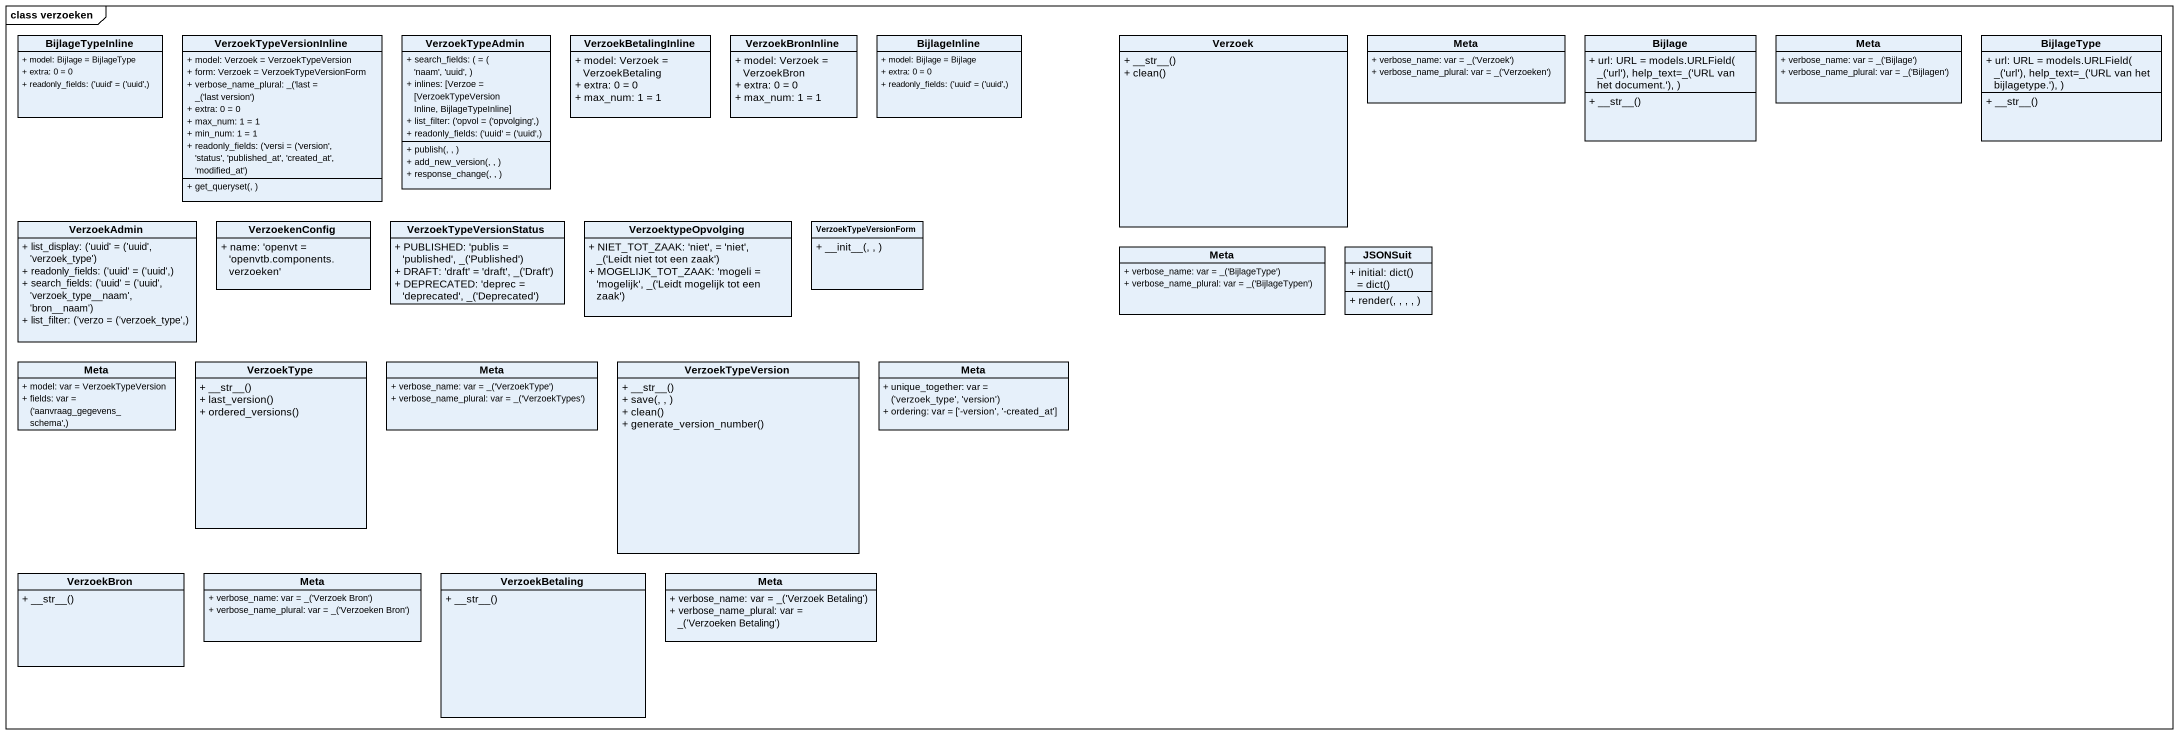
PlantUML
@startuml
mainframe class verzoeken
hide circle
hide empty members
skinparam classAttributeIconSize 0
class BijlageTypeInline {
  + model: Bijlage = BijlageType
  + extra: 0 = 0
  {field} + readonly_fields: ('uuid' = ('uuid',)
}
class VerzoekTypeVersionInline {
  + model: Verzoek = VerzoekTypeVersion
  + form: Verzoek = VerzoekTypeVersionForm
  {field} + verbose_name_plural: _('last = _('last version')
  + extra: 0 = 0
  + max_num: 1 = 1
  + min_num: 1 = 1
  {field} + readonly_fields: ('versi = ('version', 'status', 'published_at', 'created_at', 'modified_at')
  + get_queryset(, )
}
class VerzoekTypeAdmin {
  {field} + search_fields: ( = ( 'naam', 'uuid', )
  + inlines: [Verzoe = [VerzoekTypeVersionInline, BijlageTypeInline]
  {field} + list_filter: ('opvol = ('opvolging',)
  {field} + readonly_fields: ('uuid' = ('uuid',)
  + publish(, , )
  + add_new_version(, , )
  + response_change(, , )
}
class VerzoekBetalingInline {
  + model: Verzoek = VerzoekBetaling
  + extra: 0 = 0
  + max_num: 1 = 1
}
class VerzoekBronInline {
  + model: Verzoek = VerzoekBron
  + extra: 0 = 0
  + max_num: 1 = 1
}
class BijlageInline {
  + model: Bijlage = Bijlage
  + extra: 0 = 0
  {field} + readonly_fields: ('uuid' = ('uuid',)
}
class Verzoek {
  + ~__str~__()
  + clean()
}
class Meta {
  {field} + verbose_name: var = _('Verzoek')
  {field} + verbose_name_plural: var = _('Verzoeken')
}
class Bijlage {
  {field} + url: URL = models.URLField( _('url'), help_text=_('URL van het document.'), )
  + ~__str~__()
}
class "Meta" as Meta_2 {
  {field} + verbose_name: var = _('Bijlage')
  {field} + verbose_name_plural: var = _('Bijlagen')
}
class BijlageType {
  {field} + url: URL = models.URLField( _('url'), help_text=_('URL van het bijlagetype.'), )
  + ~__str~__()
}
class VerzoekAdmin {
  {field} + list_display: ('uuid' = ('uuid', 'verzoek_type')
  {field} + readonly_fields: ('uuid' = ('uuid',)
  {field} + search_fields: ('uuid' = ('uuid', 'verzoek_type~__naam', 'bron~__naam')
  {field} + list_filter: ('verzo = ('verzoek_type',)
}
class VerzoekenConfig {
  + name: 'openvt = 'openvtb.components.verzoeken'
}
class VerzoekTypeVersionStatus {
  {field} + PUBLISHED: 'publis = 'published', _('Published')
  {field} + DRAFT: 'draft' = 'draft', _('Draft')
  {field} + DEPRECATED: 'deprec = 'deprecated', _('Deprecated')
}
class VerzoektypeOpvolging {
  {field} + NIET_TOT_ZAAK: 'niet', = 'niet', _('Leidt niet tot een zaak')
  {field} + MOGELIJK_TOT_ZAAK: 'mogeli = 'mogelijk', _('Leidt mogelijk tot een zaak')
}
class VerzoekTypeVersionForm {
  + ~__init~__(, , )
}
class "Meta" as Meta_3 {
  {field} + verbose_name: var = _('BijlageType')
  {field} + verbose_name_plural: var = _('BijlageTypen')
}
class JSONSuit {
  {field} + initial: dict() = dict()
  + render(, , , , )
}
class "Meta" as Meta_4 {
  + model: var = VerzoekTypeVersion
  {field} + fields: var = ('aanvraag_gegevens_schema',)
}
class VerzoekType {
  + ~__str~__()
  + last_version()
  + ordered_versions()
}
class "Meta" as Meta_5 {
  {field} + verbose_name: var = _('VerzoekType')
  {field} + verbose_name_plural: var = _('VerzoekTypes')
}
class VerzoekTypeVersion {
  + ~__str~__()
  + save(, , )
  + clean()
  + generate_version_number()
}
class "Meta" as Meta_6 {
  {field} + unique_together: var = ('verzoek_type', 'version')
  + ordering: var = ['-version', '-created_at']
}
class VerzoekBron {
  + ~__str~__()
}
class "Meta" as Meta_7 {
  {field} + verbose_name: var = _('Verzoek Bron')
  {field} + verbose_name_plural: var = _('Verzoeken Bron')
}
class VerzoekBetaling {
  + ~__str~__()
}
class "Meta" as Meta_8 {
  {field} + verbose_name: var = _('Verzoek Betaling')
  {field} + verbose_name_plural: var = _('Verzoeken Betaling')
}
@enduml
